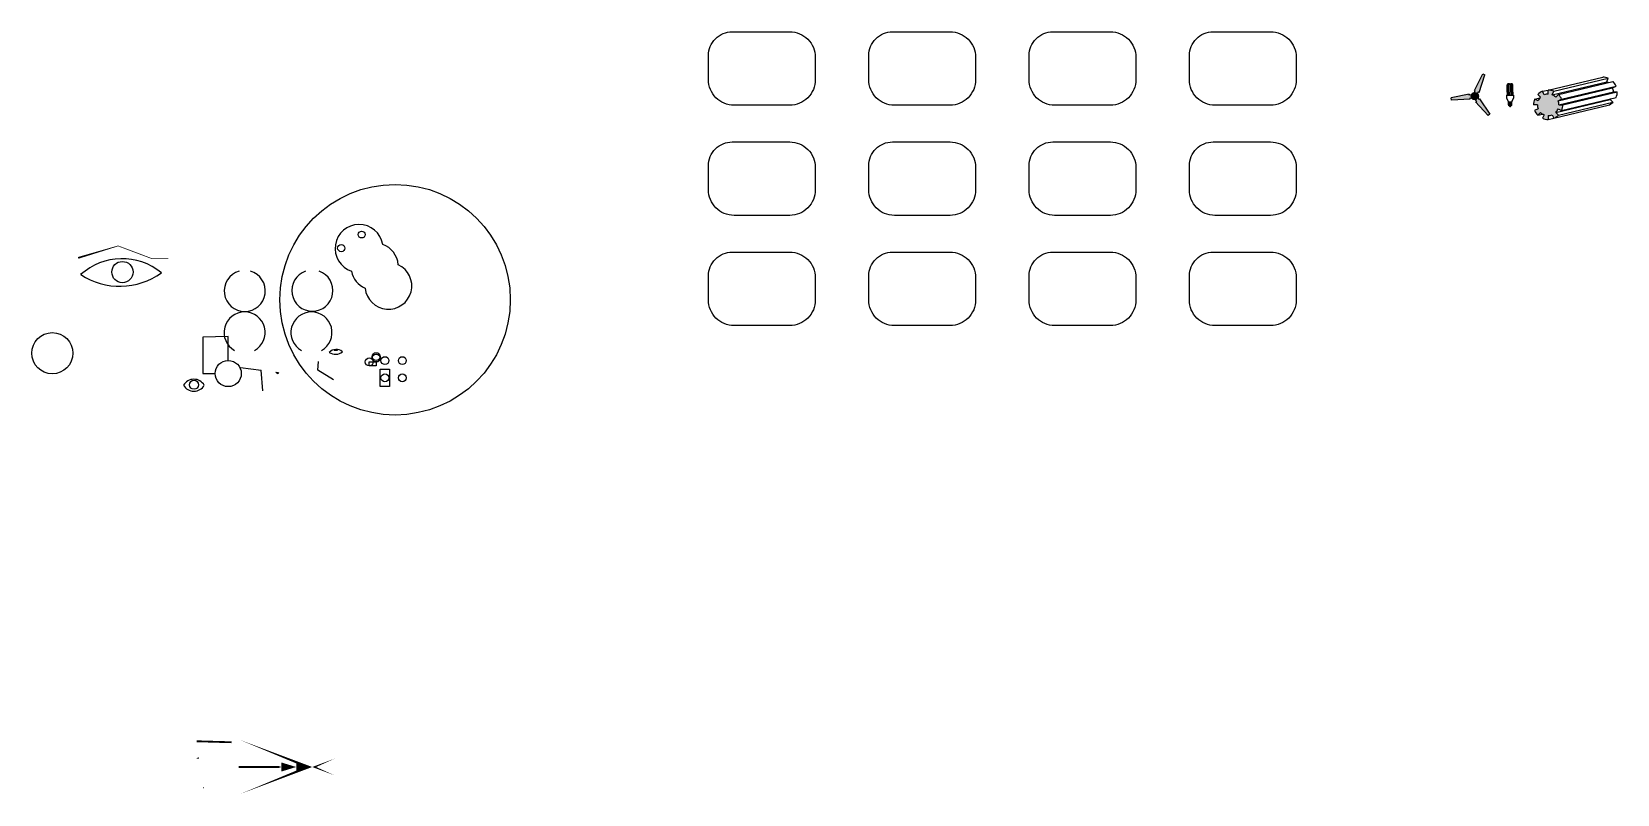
# Model space of a CAD drawing. Header units: millimetres. Extents: x -1466 to 42152, y 540 to 21510.
import ezdxf

# ---------------------------------------------------------------- set-up
doc = ezdxf.new("R2010")
doc.units = ezdxf.units.MM

# ---------------------------------------------------------------- blocks, each defined once
blk = doc.blocks.new('*U1')
blk.add_lwpolyline([(-814, 1010), (766, 1010, -0.414214), (1470, 306), (1470, -306, -0.414214), (766, -1010), (-766, -1010, -0.414214), (-1470, -306), (-1470, 354, -0.414214)], format="xyb", close=True)
blk = doc.blocks.new('*U2')
at = {"color": 0, "linetype": 'ByBlock', "lineweight": -2, "transparency": 16777216}
for p in [(0, 6060), (4410, 6060), (8820, 6060), (13230, 6060), (0, 3030), (4410, 3030), (8820, 3030), (13230, 3030), (0, 0), (4410, 0), (8820, 0), (13230, 0)]:
    blk.add_blockref('*U1', p, dxfattribs=at)

msp = doc.modelspace()

# ---------------------------------------------------------------- hatches: boundary and pattern name
h = msp.add_hatch(color=249)
h.dxf.hatch_style = 1
h.paths.add_polyline_path([(38330, 19740, 1), (38130, 19740, 1)])
h.paths.add_polyline_path([(38130, 19740, -0.091474), (38137, 19776), (38070, 19765, -0.062563), (38079, 19797), (37580, 19688), (37590, 19627), (38101, 19659, -0.04244), (38088, 19677), (38146, 19686, -0.143532)])
h.paths.add_polyline_path([(38510, 20329), (38453, 20351), (38224, 19892, -0.04244), (38246, 19895), (38225, 19840, -0.238133), (38308, 19803), (38332, 19866, -0.062563), (38355, 19842)])
h.paths.add_polyline_path([(38365, 19669, -0.04244), (38356, 19649), (38319, 19694, -0.238133), (38246, 19641), (38288, 19589, -0.062563), (38256, 19581), (38600, 19203), (38648, 19242)])
h = msp.add_hatch(color=234)
h.dxf.hatch_style = 1
h.paths.add_polyline_path([(38330, 19740, 1), (38130, 19740, 1)])
at = {"true_color": 0xf26722}
h = msp.add_hatch(color=30, dxfattribs=at)
h.dxf.hatch_style = 1
h.paths.add_polyline_path([(40621, 19654, 0.098491), (40534, 19784), (40459, 19709, 0.098491), (40363, 19774), (40404, 19871, 0.098491), (40250, 19902), (40250, 19796, 0.098491), (40137, 19774), (40096, 19871, 0.098491), (39966, 19784), (40041, 19709, 0.098491), (39976, 19613), (39879, 19654, 0.098491), (39848, 19500), (39954, 19500, 0.098491), (39976, 19387), (39879, 19346, 0.098491), (39966, 19216), (40041, 19291, 0.098491), (40137, 19226), (40096, 19129, 0.098491), (40250, 19098), (40250, 19204, 0.098491), (40363, 19226), (40404, 19129, 0.098491), (40534, 19216), (40459, 19291, 0.098491), (40524, 19387), (40621, 19346, 0.098491), (40652, 19500), (40546, 19500, 0.098491), (40524, 19613)])

# ---------------------------------------------------------------- linework, layer by layer
for p, q in [((38224, 19892), (38453, 20351)), ((38355, 19842), (38510, 20329)), ((38453, 20351), (38510, 20329)), ((40250, 19902), (41750, 20260)), ((40363, 19774), (41863, 20132)), ((40404, 19871), (41904, 20229)), ((40534, 19784), (42034, 20142)), ((41863, 20132), (41904, 20229)), ((38079, 19797), (37580, 19688)), ((37590, 19627), (37580, 19688)), ((38101, 19659), (37590, 19627)), ((38137, 19776), (38070, 19765)), ((38137, 19776), (38074, 19766)), ((38146, 19686), (38088, 19677)), ((38225, 19840), (38246, 19895)), ((38246, 19641), (38286, 19592)), ((38246, 19641), (38288, 19589)), ((38308, 19803), (38332, 19866)), ((38308, 19803), (38330, 19862)), ((38319, 19694), (38356, 19649)), ((38365, 19669), (38648, 19242)), ((39100, 19765), (39100, 19680)), ((39100, 19765), (39300, 19765)), ((39100, 19680), (39150, 19600)), ((39120, 19850), (39120, 20050)), ((39120, 19850), (39120, 19765)), ((39140, 19850), (39140, 20050)), ((39140, 19850), (39140, 19765)), ((39160, 19850), (39160, 20050)), ((39160, 19850), (39160, 19765)), ((39180, 19850), (39180, 20050)), ((39180, 19850), (39180, 19765)), ((39220, 19850), (39220, 20050)), ((39220, 19850), (39220, 20050)), ((39220, 19850), (39220, 19765)), ((39240, 19850), (39240, 20050)), ((39240, 19850), (39240, 19765)), ((39300, 19680), (39250, 19600)), ((39260, 19850), (39260, 20050)), ((39260, 19850), (39260, 19765)), ((39280, 19850), (39280, 20050)), ((39280, 19850), (39280, 19765)), ((39300, 19765), (39300, 19680)), ((39879, 19654), (40021, 19688)), ((39976, 19613), (39879, 19654)), ((40041, 19709), (39966, 19784)), ((40096, 19871), (40250, 19902)), ((40137, 19774), (40096, 19871)), ((40250, 19796), (40250, 19902)), ((40363, 19774), (40404, 19871)), ((40459, 19709), (40534, 19784)), ((40459, 19291), (41959, 19649)), ((40524, 19613), (42024, 19971)), ((40524, 19613), (40621, 19654)), ((40546, 19500), (42046, 19858)), ((40621, 19654), (42121, 20012)), ((40621, 19346), (42121, 19704)), ((40652, 19500), (42152, 19858)), ((41959, 19649), (42034, 19574)), ((42024, 19971), (42121, 20012)), ((42046, 19858), (42152, 19858)), ((38256, 19581), (38600, 19203)), ((38648, 19242), (38600, 19203)), ((39149, 19580), (39250, 19570)), ((39149, 19570), (39250, 19560)), ((39149, 19560), (39250, 19550)), ((39149, 19540), (39250, 19530)), ((39149, 19530), (39250, 19520)), ((39149, 19520), (39250, 19510)), ((39149, 19510), (39250, 19500)), ((39149, 19500), (39172, 19497)), ((39150, 19600), (39150, 19590)), ((39150, 19590), (39250, 19580)), ((39150, 19550), (39250, 19540)), ((39150, 19540), (39250, 19530)), ((39150, 19500), (39250, 19490)), ((39150, 19500), (39163, 19498)), ((39157, 19499), (39157, 19489)), ((39157, 19489), (39249, 19489)), ((39249, 19489), (39245, 19489)), ((39250, 19489), (39249, 19489)), ((39250, 19600), (39250, 19580)), ((39250, 19490), (39250, 19489)), ((39954, 19500), (39848, 19500)), ((39976, 19387), (39879, 19346)), ((40041, 19291), (39966, 19216)), ((39966, 19216), (40096, 19247)), ((40137, 19226), (40096, 19129)), ((40250, 19204), (40250, 19098)), ((40363, 19226), (40404, 19129)), ((40404, 19129), (41904, 19487)), ((40459, 19291), (40534, 19216)), ((40524, 19387), (40621, 19346)), ((40534, 19216), (42034, 19574)), ((40546, 19500), (40652, 19500)), ((40250, 19098), (40402, 19134)), ((3940, 13130), (3240, 13110)), ((3240, 13110), (3240, 12110)), ((3940, 12470), (3940, 13130)), ((4280, 12280), (4848, 12205)), ((6403, 12202), (6420, 12440)), ((3240, 12110), (3580, 12110)), ((4890, 11630), (4848, 12205)), ((5250, 12151), (5300, 12114)), ((5250, 12151), (5323, 12141)), ((5323, 12141), (5300, 12114)), ((6840, 11940), (6403, 12202)), ((3260, 730), (3270, 730)), ((3270, 730), (3270, 730))]:
    msp.add_line(p, q)
msp.add_lwpolyline([(39164, 19489), (39241, 19489), (39241, 19487, -0.414214), (39227, 19472), (39178, 19472, -0.414214), (39164, 19487)], format="xyb", close=True)
for points in [[(-190, 15290, 50, 20, 0), (910, 15620, 20, 20, 0), (1840, 15270, 20, 20, 0), (2290, 15270, 20, 20, 0)], [(3070, 2000, 50, 300, 0), (3340, 1990, 50, 50, 0), (4030, 1970, 50, 50, 0)], [(5400, 1290, 250, 0, 0), (5810, 1290, 0, 0, 0), (5810, 1290, 0, 0, 0), (5810, 1360, 0, 0, 0), (5810, 1290, 200, 0, 0), (6050, 1290, 0, 0, 0), (6050, 1290, 150, 0, 0), (6250, 1290, 0, 0, 0), (6250, 1290, 100, 0, 0), (6360, 1290, 0, 0, 0)], [(3060, 1520, 0, 50, 0), (3130, 1540, 50, 50, 0)], [(4230, 1290, 50, 50, 0), (4980, 1290, 50, 50, 0), (4980, 1290, 300, 0, 0), (5400, 1290, 0, 0, 0)]]:
    msp.add_lwpolyline(points, format="xyseb")
msp.add_lwpolyline([(6950, 12745), (6850, 12745)])
for points in [[(7820, 12430), (8010, 12430), (8010, 12320), (7820, 12320)], [(8380, 12230), (8380, 11750), (8120, 11750), (8120, 12230)]]:
    msp.add_lwpolyline(points, close=True)
for centre, radius in [((38230, 19740), 100), ((38230, 19740), 100), ((38230, 19740), 100), ((8530, 14140), 3170), ((7610, 15930), 92.2), ((7050, 15560), 100), ((1030, 14900), 292), ((-900, 12670), 566), ((8010, 12576), 108), ((3940, 12110), 360), ((7820, 12430), 110), ((8010, 12536), 108), ((8250, 12466), 108), ((8730, 12466), 108), ((3000, 11800), 124), ((8250, 11992), 108), ((8730, 11992), 108)]:
    msp.add_circle(centre, radius)
for centre, radius, start, end in [((39160, 20038), 41.7, 61.3146, 163.7398), ((39200, 20038), 41.7, 16.2602, 163.7398), ((39240, 20038), 41.7, 16.2602, 118.6854), ((41750, 19858), 402, 67.5, 90), ((41750, 19858), 296, 58.7239, 67.5), ((41750, 19858), 402, 22.5, 45), ((38201, 19746), 132, 157.2031, 171.5229), ((38201, 19746), 132, 211.264, 220.9847), ((38249, 19762), 132, 91.264, 100.9847), ((38249, 19762), 132, 37.2031, 51.5229), ((38240, 19712), 132, 331.264, 340.9847), ((39160, 20035), 25, 80.3372, 143.1301), ((39200, 20035), 25, 36.8699, 143.1301), ((39240, 20035), 25, 36.8699, 99.6628), ((40250, 19500), 402, 157.5, 180), ((40250, 19500), 402, 112.5, 135), ((40250, 19500), 296, 135, 157.5), ((40250, 19500), 296, 90, 112.5), ((40250, 19500), 402, 67.5, 90), ((40250, 19500), 296, 45, 67.5), ((40250, 19500), 402, 22.5, 45), ((41750, 19858), 296, 180, 181.0588), ((41750, 19858), 296, 315, 320.6341), ((41750, 19858), 296, 0, 22.5), ((41750, 19858), 402, 337.5, 0), ((38240, 19712), 132, 277.2031, 291.5229), ((39153, 19575), 6.23, 126.1853, 233.8147), ((39153, 19565), 6.23, 126.1853, 233.8147), ((39153, 19545), 6.23, 126.1853, 233.8147), ((39153, 19535), 6.23, 126.1853, 233.8147), ((39153, 19525), 6.23, 126.1853, 233.8147), ((39153, 19515), 6.23, 126.1853, 233.8147), ((39153, 19505), 6.23, 126.1853, 233.8147), ((39154, 19585), 6.23, 126.1853, 233.8147), ((39154, 19555), 6.23, 126.1853, 233.8147), ((39204, 19470), 17.4, 173.8151, 6.1849), ((39248, 19545), 5.06, 263.7355, 96.2645), ((39247, 19505), 5.06, 263.7355, 96.2645), ((39249, 19525), 5.06, 263.7355, 96.2645), ((39248, 19515), 5.06, 263.7355, 96.2645), ((39250, 19535), 5.06, 263.7355, 96.2645), ((39250, 19495), 5.06, 263.7355, 96.2645), ((39251, 19575), 5.06, 263.7355, 96.2645), ((39250, 19565), 5.06, 263.7355, 96.2645), ((39250, 19555), 5.06, 263.7355, 96.2645), ((40250, 19500), 402, 202.5, 225), ((40250, 19500), 296, 180, 202.5), ((40250, 19500), 296, 225, 247.5), ((40250, 19500), 296, 270, 292.5), ((40250, 19500), 402, 292.5, 315), ((40250, 19500), 296, 315, 337.5), ((40250, 19500), 296, 0, 22.5), ((40250, 19500), 402, 337.5, 0), ((41750, 19858), 296, 246.2132, 247.5), ((41750, 19858), 402, 292.5, 315), ((40250, 19500), 402, 247.5, 270), ((7540, 15550), 660, 9.6611, 251.7299), ((1019, 13571), 1698, 50.4422, 132.1382), ((7970, 15050), 650, 4.758, 70.1783), ((954, 16471), 1961, 236.8044, 305.776), ((4394, 14380), 566, 105.7973, 74.2027), ((6254, 14390), 566, 109.1653, 70.8347), ((7970, 15050), 650, 191.2127, 246.0999), ((8347, 14520), 643, 185.7644, 65.0935), ((4390, 13240), 566, 299.0787, 240.9213), ((6230, 13240), 566, 299.0787, 240.9213), ((6910, 12513), 260, 49.2257, 137.134), ((6887, 12942), 302, 236.5358, 309.8239), ((6900, 12710), 60.8, 35.1274, 144.8726), ((2995, 11622), 331, 30.4436, 149.5564), ((2995, 11949), 326, 209.1128, 330.8872)]:
    msp.add_arc(centre, radius, start, end)

# ---------------------------------------------------------------- block references
msp.add_blockref('*U2', (18620, 14440))

doc.saveas('drawing.dxf')
